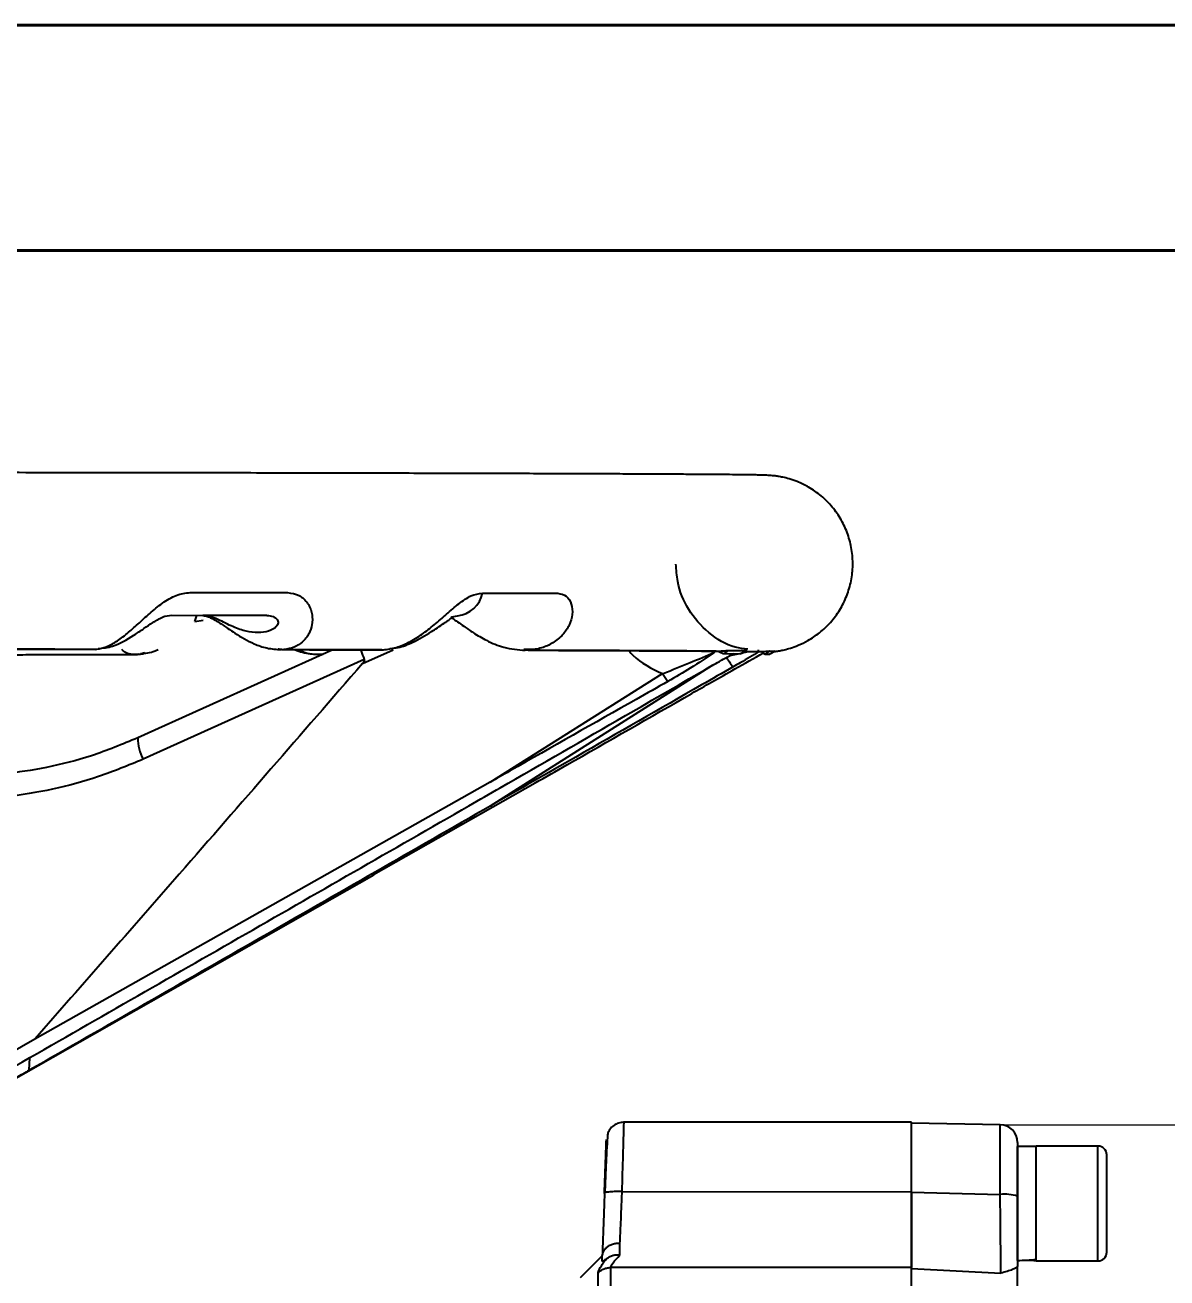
# Model space of a CAD drawing. Header units: millimetres. Extents: x 2251 to 4395, y 932 to 2449.
# Drawn here: x 3761 to 3890.2, y 2306.7 to 2448.5 of the extents above; entities that cross this region are included whole.
import ezdxf

# ---------------------------------------------------------------- set-up
doc = ezdxf.new("R2010")
doc.units = ezdxf.units.MM
for name, color, linetype, lineweight in [('AM_5', 3, 'Continuous', 25), ('AM_BOR', 7, 'Continuous', 50), ('粗实线', 7, 'Continuous', 40)]:
    doc.layers.add(name, color=color, linetype=linetype, lineweight=lineweight)
doc.styles.add('SLDTEXTSTYLE1', font='txt.shx', dxfattribs={"width": 0.7, "bigfont": 'gbcbig.shx'})
doc.dimstyles.new('SLDDIMSTYLE12$0', dxfattribs={"dimtxt": 12, "dimasz": 10, "dimexe": 0, "dimexo": 0.0625, "dimgap": 0.875, "dimtad": 1, "dimdec": 1, "dimlfac": 1.8, "dimrnd": 1e-09, "dimzin": 12, "dimdsep": 46, "dimtxsty": 'SLDTEXTSTYLE1', "dimcen": 0.09, "dimdle": 8.16, "dimclrd": 3, "dimclre": 3, "dimadec": 0, "dimazin": 3, "dimtfac": 1, "dimtdec": 1, "dimtofl": 0, "dimtmove": 0, "dimatfit": 3, "dimfxl": 0, "dimfrac": 2, "dimtolj": 1, "dimlwd": 5, "dimlwe": 5, "dimarcsym": 0})

# ---------------------------------------------------------------- blocks, each defined once
blk = doc.blocks.new('*D78')
at = {"layer": 'AM_5', "color": 3, "lineweight": 5, "transparency": 16777216}
blk.add_line((3871.39, 2324.04), (4066.81, 2324.04), dxfattribs=at)
at = {"layer": 'AM_5', "color": 3, "linetype": 'Continuous', "lineweight": 5, "transparency": 16777216}
for p, q in [((4066.81, 2314.04), (4066.81, 2106.61)), ((3871.39, 2096.61), (4066.81, 2096.61))]:
    blk.add_line(p, q, dxfattribs=at)
at = {"layer": 'AM_5', "color": 3, "transparency": 16777216}
for points in [[(4065.14, 2314.04), (4068.48, 2314.04), (4066.81, 2324.04)], [(4065.14, 2106.61), (4068.48, 2106.61), (4066.81, 2096.61)]]:
    blk.add_solid(points, dxfattribs=at)
at = {"layer": 'Defpoints', "color": 0, "transparency": 16777216}
for p in [(3871.33, 2324.04), (3871.33, 2096.61), (4066.81, 2096.61)]:
    blk.add_point(p, dxfattribs=at)
at = {"layer": 'AM_5', "color": 0, "transparency": 16777216, "insert": (4059.93, 2210.33), "char_height": 12, "attachment_point": 5, "rotation": 90, "style": 'SLDTEXTSTYLE1'}
blk.add_mtext('\\A1;230', dxfattribs=at)
blk = doc.blocks.new('rA3')
at = {"layer": '粗实线'}
for p, q in [((753.384, 421.26), (333.384, 421.26)), ((748.384, 416.26), (358.384, 416.26))]:
    blk.add_line(p, q, dxfattribs=at)

msp = doc.modelspace()

# ---------------------------------------------------------------- linework, layer by layer
at = {"color": 7, "linetype": 'Continuous', "lineweight": 25}
for p, q in [((3776.764, 2381.601), (3777.552, 2381.711)), ((3777.552, 2381.711), (3788.317, 2381.694)), ((3780.156, 2381.018), (3780.395, 2381.675)), ((3788.317, 2381.694), (3781.068, 2381.676)), ((3809.269, 2381.542), (3809.902, 2381.649)), ((3780.156, 2381.018), (3781.113, 2381.165)), ((3768.936, 2377.849), (3769.087, 2377.866)), ((3771.791, 2377.273), (3773.679, 2377.275)), ((3773.454, 2377.268), (3773.788, 2377.33)), ((3773.679, 2377.275), (3774.38, 2377.353)), ((3795.802, 2377.799), (3773.71, 2367.828)), ((3774.38, 2377.353), (3773.806, 2377.285)), ((3774.508, 2377.462), (3774.086, 2377.356)), ((3789.607, 2377.897), (3790.253, 2377.823)), ((3794.288, 2377.308), (3794.715, 2377.309)), ((3799.141, 2376.238), (3802.616, 2377.784)), ((3817.398, 2377.83), (3817.915, 2377.753)), ((3819.267, 2377.824), (3817.398, 2377.83)), ((3840.534, 2377.726), (3840.088, 2377.375)), ((3840.088, 2377.375), (3841.952, 2377.358)), ((3840.535, 2377.726), (3842.574, 2377.707)), ((3841.814, 2377.359), (3840.684, 2377.104)), ((3842.574, 2377.707), (3841.952, 2377.358)), ((3841.952, 2377.358), (3841.993, 2377.407)), ((3842.603, 2377.537), (3841.985, 2377.397)), ((3842.005, 2377.385), (3842.572, 2377.7)), ((3844.052, 2377.671), (3843.853, 2377.702)), ((3845.249, 2377.669), (3844.727, 2377.318)), ((3844.727, 2377.318), (3845.253, 2377.301)), ((3845.249, 2377.669), (3845.824, 2377.65)), ((3845.824, 2377.65), (3845.253, 2377.301)), ((3799.344, 2376.708), (3774.32, 2365.412)), ((3838.721, 2376.022), (3813.613, 2360.113)), ((3813.59, 2362.815), (3833.116, 2375.112)), ((3813.59, 2362.815), (3762.064, 2333.742)), ((3800.411, 2352.362), (3818.71, 2362.738)), ((3759.402, 2328.992), (3800.433, 2352.324)), ((3762.064, 2333.742), (3757.746, 2331.288)), ((3761.437, 2330.2), (3761.484, 2331.628)), ((3861.292, 2324.326), (3828.75, 2324.326)), ((3871.327, 2324.041), (3861.292, 2324.216)), ((3871.327, 2316.147), (3871.327, 2324.041)), ((3875.392, 2321.561), (3873.292, 2321.561)), ((3873.292, 2308.681), (3873.292, 2321.561)), ((3882.392, 2321.621), (3875.392, 2321.621)), ((3875.392, 2308.621), (3875.392, 2321.621)), ((3875.392, 2308.796), (3875.392, 2321.538)), ((3882.392, 2308.621), (3882.392, 2321.621)), ((3826.606, 2316.321), (3826.538, 2316.279)), ((3828.537, 2316.462), (3861.292, 2316.461)), ((3861.292, 2316.397), (3871.327, 2316.147)), ((3828.292, 2309.301), (3828.292, 2310.611)), ((3826.292, 2309.201), (3823.788, 2306.695)), ((3826.292, 2308.607), (3826.292, 2309.224)), ((3861.292, 2307.87), (3827.246, 2307.87)), ((3861.292, 2307.746), (3871.396, 2307.229)), ((3875.392, 2308.621), (3882.392, 2308.621))]:
    msp.add_line(p, q, dxfattribs=at)
at = {"color": 7, "linetype": 'Continuous', "lineweight": 25, "flags": 128}
for points in [[(3779.653, 2384.294), (3781.064, 2384.292), (3782.466, 2384.29), (3783.857, 2384.287), (3785.239, 2384.285), (3786.61, 2384.283), (3787.971, 2384.281), (3789.321, 2384.279), (3790.66, 2384.276)], [(3812.731, 2384.231), (3813.844, 2384.228), (3814.943, 2384.225), (3816.029, 2384.222), (3817.101, 2384.219), (3818.16, 2384.216), (3819.206, 2384.214), (3820.238, 2384.211), (3821.255, 2384.208)], [(3773.818, 2367.872), (3773.724, 2367.846), (3773.71, 2367.828)]]:
    msp.add_lwpolyline(points, dxfattribs=at)
at = {"color": 7, "linetype": 'Continuous', "lineweight": 25}
for centre, radius, start, end in [((3809.588, 2384.834), 3.2, 275.6221, 349.13259), ((3852.019, 2384.278), 13.797, 211.76479, 217.59759), ((3847.215, 2383.875), 16.6, 211.86232, 215.57834), ((3778.923, 2367.859), 5.213, 180.34227, 207.99964), ((3871.292, 2322.042), 2, 359.99969, 88.99969), ((3882.392, 2320.621), 1, 359.99969, 89.99969), ((3871.808, 2310.818), 5.35, 73.89589, 95.15802), ((3882.392, 2309.621), 1, 269.99969, 359.99969)]:
    msp.add_arc(centre, radius, start, end, dxfattribs=at)
for centre, start_param, end_param in [((3873.292, 2315.121), 4.712389, 4.9017857), ((3875.392, 2315.121), 4.6181163, 4.712389)]:
    msp.add_ellipse(centre, major_axis=(11.154, 0), ratio=0.5773503, start_param=start_param, end_param=end_param, dxfattribs=at)
for points, knots in [([(3845.766, 2377.615), (3845.821, 2377.621), (3845.962, 2377.636), (3846.343, 2377.693), (3846.911, 2377.806), (3847.633, 2377.999), (3848.546, 2378.326), (3849.671, 2378.873), (3850.928, 2379.721), (3852.157, 2380.883), (3853.208, 2382.298), (3854.001, 2383.893), (3854.501, 2385.608), (3854.689, 2387.384), (3854.56, 2389.166), (3854.118, 2390.897), (3853.376, 2392.523), (3852.359, 2393.991), (3851.099, 2395.254), (3849.733, 2396.207), (3848.475, 2396.814), (3847.478, 2397.155), (3846.72, 2397.342), (3846.139, 2397.446), (3845.694, 2397.502), (3845.327, 2397.536), (3844.913, 2397.561), (3844.522, 2397.574), (3843.934, 2397.588), (3843.149, 2397.601), (3842.216, 2397.613), (3841.03, 2397.626), (3839.646, 2397.638), (3837.983, 2397.651), (3836.049, 2397.664), (3833.846, 2397.677), (3831.379, 2397.69), (3828.654, 2397.702), (3825.674, 2397.715), (3822.445, 2397.727), (3818.973, 2397.739), (3815.264, 2397.751), (3811.326, 2397.762), (3807.165, 2397.773), (3802.788, 2397.784), (3798.204, 2397.794), (3793.42, 2397.804), (3788.446, 2397.814), (3783.292, 2397.823), (3777.965, 2397.831), (3772.477, 2397.839), (3766.838, 2397.847), (3761.059, 2397.854), (3755.151, 2397.861), (3749.128, 2397.867), (3743.003, 2397.872), (3736.791, 2397.877), (3730.511, 2397.882), (3724.186, 2397.885), (3717.853, 2397.889), (3711.577, 2397.891), (3705.525, 2397.893), (3700.08, 2397.895), (3695.304, 2397.895), (3690.175, 2397.896), (3686.54, 2397.896), (3684.292, 2397.896)], [0, 0, 0, 0, 0.0017465, 0.0044658, 0.0070078, 0.0098268, 0.0132699, 0.01777, 0.0233681, 0.0295284, 0.0358372, 0.0421771, 0.0485239, 0.0548725, 0.0612218, 0.0675716, 0.0739223, 0.080274, 0.0866264, 0.0929737, 0.0980915, 0.1017275, 0.1047111, 0.1075398, 0.110673, 0.1150505, 0.1222946, 0.1411051, 0.1636746, 0.1818588, 0.204115, 0.2240384, 0.2453355, 0.2673737, 0.2899055, 0.3127692, 0.3358643, 0.359126, 0.3825109, 0.405989, 0.4295389, 0.4531449, 0.4767954, 0.5004811, 0.5241948, 0.5479305, 0.5716831, 0.5954484, 0.619222, 0.6430003, 0.666779, 0.690554, 0.7143201, 0.7380713, 0.7617997, 0.7854945, 0.8091398, 0.8327115, 0.8561692, 0.8794397, 0.9023738, 0.9246109, 0.9449865, 0.9610624, 0.975932, 1, 1, 1, 1]), ([(3842.756, 2377.877), (3842.281, 2377.931), (3840.666, 2378.114), (3838.23, 2379.642), (3835.927, 2382.217), (3834.781, 2385.046), (3834.667, 2386.855), (3834.625, 2387.513)], [0, 0, 0, 0, 0.1056169, 0.3587267, 0.6111527, 0.8584905, 1, 1, 1, 1]), ([(3769.062, 2377.859), (3769.42, 2377.929), (3770.119, 2378.064), (3771.28, 2378.698), (3772.282, 2379.448), (3773.114, 2380.163), (3773.74, 2380.727), (3774.386, 2381.318), (3775.295, 2382.138), (3776.493, 2383.123), (3778.064, 2384.087), (3779.123, 2384.225), (3779.653, 2384.294)], [0, 0, 0, 0, 0.12798414, 0.24964221, 0.38016298, 0.44120626, 0.49971221, 0.56357312, 0.62457328, 0.74964181, 0.87501882, 1, 1, 1, 1]), ([(3790.66, 2384.276), (3791.128, 2384.209), (3791.827, 2384.108), (3792.531, 2383.57), (3792.95, 2383.079), (3793.252, 2382.507), (3793.43, 2381.905), (3793.493, 2381.282), (3793.431, 2380.49), (3793.172, 2379.745), (3792.751, 2379.102), (3792.224, 2378.549), (3791.417, 2378.021), (3790.647, 2377.89), (3790.253, 2377.823)], [0, 0, 0, 0, 0.124482, 0.1858845, 0.2498661, 0.3110911, 0.3752157, 0.4362261, 0.5001158, 0.6195186, 0.6833865, 0.7502937, 0.8720137, 1, 1, 1, 1]), ([(3801.513, 2377.799), (3801.995, 2377.864), (3802.935, 2377.992), (3804.415, 2378.62), (3805.63, 2379.367), (3806.587, 2380.082), (3807.283, 2380.647), (3807.973, 2381.24), (3808.905, 2382.062), (3810.054, 2383.053), (3811.444, 2384.023), (3812.303, 2384.162), (3812.731, 2384.231)], [0, 0, 0, 0, 0.1279194, 0.2496295, 0.3801702, 0.4412122, 0.4997079, 0.5635745, 0.6245684, 0.7496421, 0.8750234, 1, 1, 1, 1]), ([(3821.255, 2384.208), (3821.601, 2384.137), (3822.294, 2383.994), (3822.863, 2383.019), (3822.966, 2381.82), (3822.604, 2380.586), (3821.844, 2379.456), (3820.764, 2378.568), (3819.427, 2377.942), (3818.427, 2377.817), (3817.915, 2377.753)], [0, 0, 0, 0, 0.12462724, 0.24971044, 0.37492504, 0.49974572, 0.61927373, 0.75001975, 0.87192117, 1, 1, 1, 1]), ([(3769.237, 2377.933), (3769.782, 2377.996), (3771.133, 2378.154), (3772.844, 2379.15), (3774.361, 2380.18), (3775.247, 2380.782), (3775.847, 2381.146), (3776.348, 2381.423), (3776.612, 2381.54), (3776.788, 2381.617)], [0, 0, 0, 0, 0.2069628, 0.5134188, 0.657871, 0.7839565, 0.8407461, 0.8942908, 1, 1, 1, 1]), ([(3788.317, 2381.694), (3788.567, 2381.67), (3789.067, 2381.621), (3789.532, 2381.261), (3789.641, 2380.818), (3789.359, 2380.285), (3788.552, 2379.857), (3787.355, 2379.695), (3786.018, 2379.848), (3784.774, 2380.271), (3783.658, 2380.806), (3782.765, 2381.249), (3781.878, 2381.604), (3781.339, 2381.652), (3781.068, 2381.676)], [0, 0, 0, 0, 0.0625764, 0.1252848, 0.1848997, 0.2501233, 0.3749307, 0.5001323, 0.6253324, 0.7502715, 0.8127295, 0.8750555, 0.937394, 1, 1, 1, 1]), ([(3781.074, 2381.676), (3781.174, 2381.668), (3781.363, 2381.653), (3781.789, 2381.509), (3782.307, 2381.256), (3783.015, 2380.832), (3783.831, 2380.277), (3785.145, 2379.386), (3786.607, 2378.545), (3788.378, 2377.923), (3789.398, 2377.85), (3789.941, 2377.811)], [0, 0, 0, 0, 0.0777427, 0.1484194, 0.2140198, 0.2762986, 0.3839969, 0.4687636, 0.693002, 0.8364791, 1, 1, 1, 1]), ([(3802.238, 2377.934), (3802.552, 2377.964), (3803.419, 2378.046), (3805.031, 2378.698), (3806.505, 2379.543), (3807.681, 2380.336), (3808.297, 2380.757), (3808.768, 2381.076), (3809.07, 2381.286), (3809.256, 2381.44), (3809.265, 2381.515), (3809.27, 2381.554)], [0, 0, 0, 0, 0.1081936, 0.2986092, 0.5541821, 0.6356454, 0.7353857, 0.7943785, 0.8571682, 0.9253812, 1, 1, 1, 1]), ([(3809.217, 2381.429), (3809.267, 2381.399), (3809.431, 2381.301), (3809.931, 2380.964), (3810.697, 2380.412), (3811.788, 2379.651), (3813.288, 2378.768), (3815.266, 2377.94), (3816.742, 2377.812), (3817.542, 2377.743)], [0, 0, 0, 0, 0.0359342, 0.1176904, 0.2156757, 0.3473896, 0.5215507, 0.740469, 1, 1, 1, 1]), ([(3755.357, 2377.877), (3757.684, 2377.874), (3762.346, 2377.869), (3766.821, 2377.862), (3769.062, 2377.859)], [0, 0, 0, 0, 0.4994067, 1, 1, 1, 1]), ([(3768.936, 2377.849), (3766.707, 2377.852), (3762.464, 2377.858), (3758.045, 2377.863), (3755.948, 2377.866)], [0, 0, 0, 0, 0.5254004, 1, 1, 1, 1]), ([(3760.061, 2377.251), (3760.494, 2377.251), (3762.803, 2377.254), (3766.67, 2377.259), (3770.031, 2377.263), (3771.608, 2377.265)], [0, 0, 0, 0, 0.1090203, 0.5818722, 1, 1, 1, 1]), ([(3771.608, 2377.265), (3771.819, 2377.266), (3772.455, 2377.267), (3773.066, 2377.268), (3773.473, 2377.268)], [0, 0, 0, 0, 0.3329005, 1, 1, 1, 1]), ([(3773.679, 2377.275), (3773.161, 2377.275), (3772.475, 2377.276), (3772.019, 2377.729), (3771.907, 2377.84)], [0, 0, 0, 0, 0.75446769, 1, 1, 1, 1]), ([(3774.005, 2377.37), (3774.568, 2377.413), (3775.249, 2377.465), (3775.909, 2377.78), (3776.023, 2377.834)], [0, 0, 0, 0, 0.8275989, 1, 1, 1, 1]), ([(3790.103, 2377.814), (3789.944, 2377.825), (3789.756, 2377.838), (3789.627, 2377.889), (3789.607, 2377.897)], [0, 0, 0, 0, 0.8414692, 1, 1, 1, 1]), ([(3801.337, 2377.79), (3799.533, 2377.795), (3795.921, 2377.803), (3792.044, 2377.811), (3790.103, 2377.814)], [0, 0, 0, 0, 0.4994087, 1, 1, 1, 1]), ([(3790.253, 2377.823), (3792.194, 2377.819), (3796.08, 2377.812), (3799.701, 2377.803), (3801.513, 2377.799)], [0, 0, 0, 0, 0.4994076, 1, 1, 1, 1]), ([(3791.514, 2377.808), (3791.795, 2377.701), (3792.658, 2377.373), (3793.523, 2377.331), (3794.105, 2377.303)], [0, 0, 0, 0, 0.3268445, 1, 1, 1, 1]), ([(3791.953, 2377.807), (3792.109, 2377.726), (3792.921, 2377.307), (3793.678, 2377.307), (3794.288, 2377.308)], [0, 0, 0, 0, 0.1932962, 1, 1, 1, 1]), ([(3798.93, 2377.792), (3798.946, 2377.743), (3799.051, 2377.421), (3799.209, 2377.035), (3799.344, 2376.708)], [0, 0, 0, 0, 0.1526641, 1, 1, 1, 1]), ([(3817.719, 2377.746), (3817.607, 2377.757), (3817.474, 2377.77), (3817.409, 2377.821), (3817.398, 2377.83)], [0, 0, 0, 0, 0.8385203, 1, 1, 1, 1]), ([(3839.167, 2377.644), (3838.235, 2377.651), (3836.366, 2377.665), (3833.054, 2377.683), (3829.576, 2377.7), (3825.997, 2377.716), (3822.081, 2377.731), (3819.173, 2377.741), (3817.719, 2377.746)], [0, 0, 0, 0, 0.19237286, 0.38549459, 0.53836149, 0.69122839, 0.8456142, 1, 1, 1, 1]), ([(3817.915, 2377.753), (3820.212, 2377.745), (3824.828, 2377.73), (3830.631, 2377.704), (3835.662, 2377.678), (3838.161, 2377.66), (3839.416, 2377.651)], [0, 0, 0, 0, 0.2462727, 0.4950304, 0.7462729, 1, 1, 1, 1]), ([(3829.284, 2377.699), (3829.435, 2377.525), (3830.457, 2376.352), (3831.892, 2375.682), (3833.116, 2375.112)], [0, 0, 0, 0, 0.1477972, 1, 1, 1, 1]), ([(3833.116, 2375.112), (3833.116, 2375.112), (3833.117, 2375.113), (3833.122, 2375.115), (3833.139, 2375.122), (3834.214, 2375.535), (3836.271, 2376.358), (3838.095, 2377.14), (3839.003, 2377.529)], [0, 0, 0, 0, 0.0000729, 0.0006459, 0.0022521, 0.0083598, 0.5064763, 1, 1, 1, 1]), ([(3839.003, 2377.53), (3838.123, 2376.933), (3836.549, 2375.868), (3834.58, 2374.721), (3833.713, 2374.216)], [0, 0, 0, 0, 0.5596946, 1, 1, 1, 1]), ([(3838.498, 2375.897), (3839.065, 2376.218), (3839.964, 2376.728), (3840.849, 2377.193), (3841.176, 2377.365)], [0, 0, 0, 0, 0.6303803, 1, 1, 1, 1]), ([(3838.658, 2374.145), (3839.549, 2374.653), (3841.561, 2375.8), (3843.46, 2376.86), (3844.519, 2377.451)], [0, 0, 0, 0, 0.4426348, 1, 1, 1, 1]), ([(3839.416, 2377.651), (3839.578, 2377.659), (3839.845, 2377.673), (3840.194, 2377.703), (3840.415, 2377.722), (3840.503, 2377.726), (3840.531, 2377.726), (3840.534, 2377.726)], [0, 0, 0, 0, 0.3360223, 0.5579813, 0.7819403, 0.9725676, 1, 1, 1, 1]), ([(3839.416, 2377.651), (3839.519, 2377.594), (3839.774, 2377.454), (3839.98, 2377.383), (3840.067, 2377.377), (3840.088, 2377.375)], [0, 0, 0, 0, 0.33920621, 0.83862702, 1, 1, 1, 1]), ([(3844.016, 2377.588), (3843.333, 2377.176), (3842.407, 2376.619), (3841.362, 2376.018), (3841.087, 2375.86)], [0, 0, 0, 0, 0.7373515, 1, 1, 1, 1]), ([(3842.432, 2377.622), (3842.728, 2377.618), (3843.51, 2377.609), (3843.974, 2377.6), (3844.262, 2377.594)], [0, 0, 0, 0, 0.37795724, 1, 1, 1, 1]), ([(3842.574, 2377.707), (3842.591, 2377.707), (3842.617, 2377.705), (3842.565, 2377.696), (3842.547, 2377.692)], [0, 0, 0, 0, 0.66474651, 1, 1, 1, 1]), ([(3844.262, 2377.594), (3844.394, 2377.601), (3844.66, 2377.614), (3844.98, 2377.644), (3845.172, 2377.664), (3845.234, 2377.669), (3845.247, 2377.669), (3845.249, 2377.669)], [0, 0, 0, 0, 0.2814646, 0.5659598, 0.7573018, 0.9482948, 1, 1, 1, 1]), ([(3844.262, 2377.594), (3844.378, 2377.516), (3844.619, 2377.353), (3844.69, 2377.33), (3844.727, 2377.318)], [0, 0, 0, 0, 0.4773597, 1, 1, 1, 1]), ([(3799.141, 2376.238), (3792.24, 2368.288), (3779.916, 2354.091), (3767.518, 2339.959), (3762.064, 2333.742)], [0, 0, 0, 0, 0.5600003, 1, 1, 1, 1]), ([(3799.344, 2376.708), (3799.349, 2376.688), (3799.363, 2376.643), (3799.346, 2376.545), (3799.276, 2376.402), (3799.193, 2376.301), (3799.141, 2376.238)], [0, 0, 0, 0, 0.1147934, 0.2642503, 0.5426543, 1, 1, 1, 1]), ([(3811.2, 2360.15), (3812.382, 2360.829), (3818.296, 2364.227), (3827.41, 2369.476), (3835.305, 2374.048), (3838.498, 2375.897)], [0, 0, 0, 0, 0.1295721, 0.6478768, 1, 1, 1, 1]), ([(3841.087, 2375.86), (3839.898, 2375.18), (3833.952, 2371.779), (3824.791, 2366.528), (3816.834, 2361.962), (3813.613, 2360.113)], [0, 0, 0, 0, 0.1295185, 0.6476203, 1, 1, 1, 1]), ([(3833.713, 2374.216), (3832.519, 2373.542), (3826.55, 2370.169), (3819.845, 2366.367), (3814.339, 2363.24), (3813.59, 2362.815)], [0, 0, 0, 0, 0.1776255, 0.8881599, 1, 1, 1, 1]), ([(3818.71, 2362.738), (3819.894, 2363.413), (3825.81, 2366.791), (3832.461, 2370.594), (3837.915, 2373.719), (3838.658, 2374.145)], [0, 0, 0, 0, 0.1775689, 0.8878728, 1, 1, 1, 1]), ([(3773.71, 2367.828), (3771.976, 2367.113), (3768.614, 2365.727), (3763.489, 2364.435), (3758.583, 2363.67), (3755.383, 2363.582), (3753.829, 2363.539)], [0, 0, 0, 0, 0.2733047, 0.5299772, 0.7718071, 1, 1, 1, 1]), ([(3774.32, 2365.412), (3772.652, 2364.719), (3769.314, 2363.332), (3764.078, 2361.948), (3758.733, 2361.043), (3755.128, 2360.93), (3753.32, 2360.874)], [0, 0, 0, 0, 0.2492462, 0.4987214, 0.7485201, 1, 1, 1, 1]), ([(3759.052, 2330.234), (3767.746, 2335.215), (3785.133, 2345.178), (3802.511, 2355.159), (3811.2, 2360.15)], [0, 0, 0, 0, 0.4999998, 1, 1, 1, 1]), ([(3813.613, 2360.113), (3804.92, 2355.123), (3787.533, 2345.143), (3770.136, 2335.181), (3761.437, 2330.2)], [0, 0, 0, 0, 0.4999999, 1, 1, 1, 1]), ([(3761.437, 2330.2), (3760.942, 2329.917), (3760.205, 2329.498), (3759.528, 2329.123), (3759.307, 2329)], [0, 0, 0, 0, 0.6730898, 1, 1, 1, 1]), ([(3828.829, 2324.324), (3828.642, 2324.316), (3828.251, 2324.3), (3827.695, 2324.057), (3827.209, 2323.662), (3827.011, 2323.296), (3826.914, 2323.115)], [0, 0, 0, 0, 0.23334994, 0.48489099, 0.74450802, 1, 1, 1, 1]), ([(3828.537, 2316.462), (3828.553, 2317.061), (3828.584, 2318.201), (3828.635, 2320.093), (3828.676, 2321.57), (3828.705, 2322.63), (3828.721, 2323.237), (3828.741, 2323.978), (3828.756, 2324.491), (3828.751, 2324.303), (3828.75, 2324.291)], [0, 0, 0, 0, 0.1406686, 0.2673929, 0.4783479, 0.5663563, 0.6529404, 0.7381007, 0.9838874, 1, 1, 1, 1]), ([(3861.292, 2316.461), (3861.292, 2317.524), (3861.292, 2319.65), (3861.292, 2322.218), (3861.292, 2323.987), (3861.292, 2324.211), (3861.292, 2324.322)], [0, 0, 0, 0, 0.2503661, 0.5007322, 0.7510982, 1, 1, 1, 1]), ([(3826.916, 2323.121), (3826.9, 2322.995), (3826.868, 2322.745), (3826.784, 2321.174), (3826.683, 2318.976), (3826.609, 2317.203), (3826.572, 2316.323)], [0, 0, 0, 0, 0.254696, 0.5062842, 0.7546307, 1, 1, 1, 1]), ([(3826.64, 2319.164), (3826.65, 2319.433), (3826.686, 2320.477), (3826.721, 2321.474), (3826.748, 2322.247), (3826.75, 2322.319), (3826.751, 2322.361)], [0, 0, 0, 0, 0.1366129, 0.5304212, 0.7239462, 1, 1, 1, 1]), ([(3883.392, 2315.121), (3883.392, 2315.813), (3883.392, 2316.877), (3883.392, 2318.157), (3883.392, 2319.038), (3883.392, 2319.748), (3883.392, 2320.434), (3883.392, 2320.547), (3883.392, 2320.621)], [0, 0, 0, 0, 0.2394568, 0.3683607, 0.5, 0.6316393, 0.7605432, 1, 1, 1, 1]), ([(3826.538, 2316.249), (3826.564, 2316.99), (3826.601, 2318.044), (3826.631, 2318.908), (3826.64, 2319.164)], [0, 0, 0, 0, 0.7030079, 1, 1, 1, 1]), ([(3826.538, 2316.279), (3826.52, 2315.757), (3826.485, 2314.742), (3826.435, 2313.319), (3826.367, 2311.373), (3826.323, 2310.127), (3826.292, 2309.241)], [0, 0, 0, 0, 0.1983107, 0.386023, 0.5632417, 1, 1, 1, 1]), ([(3828.537, 2316.462), (3828.286, 2316.467), (3827.901, 2316.475), (3827.436, 2316.46), (3827.116, 2316.438), (3826.861, 2316.407), (3826.657, 2316.369), (3826.623, 2316.337), (3826.606, 2316.321)], [0, 0, 0, 0, 0.2702959, 0.4157421, 0.5642569, 0.7127719, 0.8582187, 1, 1, 1, 1]), ([(3828.292, 2310.611), (3828.324, 2311.36), (3828.374, 2312.557), (3828.46, 2314.611), (3828.511, 2315.824), (3828.537, 2316.462)], [0, 0, 0, 0, 0.442556, 0.7070771, 1, 1, 1, 1]), ([(3861.292, 2307.746), (3861.292, 2308.027), (3861.292, 2308.588), (3861.292, 2310.607), (3861.292, 2313.256), (3861.292, 2315.349), (3861.292, 2316.397)], [0, 0, 0, 0, 0.25004665, 0.49944856, 0.74939592, 1, 1, 1, 1]), ([(3871.396, 2307.229), (3871.396, 2307.504), (3871.395, 2307.874), (3871.389, 2308.829), (3871.385, 2309.508), (3871.38, 2310.323), (3871.37, 2311.341), (3871.357, 2312.653), (3871.344, 2314.282), (3871.333, 2315.505), (3871.327, 2316.147)], [0, 0, 0, 0, 0.2442896, 0.3290361, 0.4144898, 0.500125, 0.5979924, 0.7157703, 0.8510724, 1, 1, 1, 1]), ([(3873.292, 2315.958), (3873.292, 2315.198), (3873.292, 2313.684), (3873.292, 2311.555), (3873.292, 2309.598), (3873.292, 2308.534), (3873.292, 2308)], [0, 0, 0, 0, 0.2507669, 0.5000113, 0.749245, 1, 1, 1, 1]), ([(3883.392, 2309.621), (3883.392, 2309.694), (3883.392, 2309.807), (3883.392, 2310.493), (3883.392, 2311.203), (3883.392, 2312.084), (3883.392, 2313.364), (3883.392, 2314.429), (3883.392, 2315.121)], [0, 0, 0, 0, 0.2394568, 0.3683607, 0.5, 0.6316393, 0.7605432, 1, 1, 1, 1]), ([(3828.292, 2310.611), (3828.147, 2310.606), (3827.859, 2310.597), (3827.433, 2310.495), (3827.048, 2310.331), (3826.734, 2310.112), (3826.501, 2309.86), (3826.335, 2309.569), (3826.307, 2309.353), (3826.292, 2309.241)], [0, 0, 0, 0, 0.14037969, 0.27934696, 0.43421745, 0.57550646, 0.70514845, 0.84665009, 1, 1, 1, 1]), ([(3826.752, 2308.861), (3826.849, 2308.938), (3827.049, 2309.095), (3827.412, 2309.238), (3827.831, 2309.324), (3828.125, 2309.309), (3828.292, 2309.301)], [0, 0, 0, 0, 0.23953147, 0.4944886, 0.71426187, 1, 1, 1, 1]), ([(3827.246, 2307.87), (3827.299, 2308.027), (3827.406, 2308.343), (3827.995, 2308.98), (3828.292, 2309.301)], [0, 0, 0, 0, 0.4963659, 1, 1, 1, 1]), ([(3825.831, 2307.293), (3825.871, 2307.455), (3825.956, 2307.796), (3826.479, 2308.495), (3826.752, 2308.861)], [0, 0, 0, 0, 0.4772622, 1, 1, 1, 1]), ([(3825.831, 2307.293), (3825.928, 2307.379), (3826.125, 2307.552), (3826.478, 2307.732), (3826.856, 2307.849), (3827.117, 2307.864), (3827.246, 2307.871)], [0, 0, 0, 0, 0.249112, 0.5020683, 0.7539601, 1, 1, 1, 1]), ([(3826.752, 2308.861), (3826.697, 2308.813), (3826.565, 2308.697), (3826.399, 2308.585), (3826.306, 2308.555), (3826.296, 2308.592), (3826.292, 2308.607)], [0, 0, 0, 0, 0.1458908, 0.3468199, 0.7287309, 1, 1, 1, 1]), ([(3827.211, 2227.658), (3827.213, 2230.615), (3827.215, 2236.463), (3827.219, 2244.888), (3827.222, 2252.868), (3827.225, 2261.146), (3827.229, 2269.51), (3827.232, 2277.683), (3827.235, 2284.848), (3827.238, 2291.008), (3827.24, 2296.181), (3827.242, 2300.411), (3827.244, 2303.729), (3827.245, 2306.262), (3827.245, 2307.342), (3827.246, 2307.87)], [0, 0, 0, 0, 0.07474512, 0.1478589, 0.21934128, 0.28919219, 0.37976848, 0.46744598, 0.55222439, 0.63410347, 0.71308294, 0.78916257, 0.86234211, 0.93262132, 1, 1, 1, 1]), ([(3861.292, 2295.214), (3861.292, 2295.301), (3861.292, 2297.018), (3861.292, 2299.733), (3861.292, 2303.243), (3861.292, 2305.979), (3861.292, 2307.157), (3861.292, 2307.746)], [0, 0, 0, 0, 0.0131672, 0.2598754, 0.5065836, 0.7532918, 1, 1, 1, 1]), ([(3873.292, 2308), (3873.146, 2307.88), (3872.854, 2307.638), (3871.884, 2307.366), (3871.396, 2307.229)], [0, 0, 0, 0, 0.4975573, 1, 1, 1, 1]), ([(3825.796, 2227.556), (3825.798, 2230.292), (3825.8, 2235.667), (3825.803, 2243.381), (3825.806, 2250.613), (3825.809, 2257.333), (3825.812, 2263.536), (3825.815, 2270.094), (3825.818, 2276.752), (3825.821, 2283.221), (3825.824, 2288.661), (3825.826, 2293.16), (3825.828, 2296.82), (3825.829, 2299.744), (3825.83, 2302.037), (3825.831, 2303.955), (3825.832, 2305.456), (3825.832, 2306.568), (3825.831, 2307.075), (3825.831, 2307.293)], [0, 0, 0, 0, 0.069544, 0.1366662, 0.2013664, 0.2636441, 0.3234991, 0.380931, 0.462516, 0.5386511, 0.6093347, 0.6745656, 0.7343428, 0.7886652, 0.8375319, 0.880942, 0.9303299, 0.9700165, 1, 1, 1, 1])]:
    msp.add_open_spline(points, degree=3, knots=knots, dxfattribs=at)
for points in [[(3861.292, 2316.397), (3861.292, 2317.451), (3861.292, 2319.558), (3861.292, 2322.112), (3861.292, 2323.876), (3861.292, 2324.103), (3861.292, 2324.216)], [(3873.292, 2322.042), (3873.292, 2321.953), (3873.292, 2321.775), (3873.292, 2320.395), (3873.292, 2318.403), (3873.292, 2316.773), (3873.292, 2315.958)], [(3861.292, 2316.461), (3861.292, 2315.421), (3861.292, 2313.34), (3861.292, 2310.71), (3861.292, 2308.704), (3861.292, 2308.148), (3861.292, 2307.87)], [(3861.291, 2227.658), (3861.291, 2230.952), (3861.291, 2237.541), (3861.291, 2247.093), (3861.291, 2256.276), (3861.292, 2264.979), (3861.292, 2273.116), (3861.292, 2280.601), (3861.292, 2287.356), (3861.292, 2293.311), (3861.292, 2298.409), (3861.292, 2302.574), (3861.292, 2305.853), (3861.292, 2307.198), (3861.292, 2307.87)], [(3873.291, 2221.115), (3873.291, 2224.767), (3873.291, 2232.07), (3873.291, 2242.714), (3873.291, 2252.957), (3873.292, 2262.657), (3873.292, 2271.696), (3873.292, 2279.959), (3873.292, 2287.34), (3873.292, 2293.745), (3873.292, 2299.1), (3873.292, 2303.308), (3873.292, 2306.427), (3873.292, 2307.476), (3873.292, 2308)]]:
    msp.add_open_spline(points, degree=3, dxfattribs=at)

# ---------------------------------------------------------------- block references
at = {"layer": 'AM_BOR', "xscale": 5.104687500000001, "yscale": 5.104687500000001, "zscale": 5.104687500000001}
msp.add_blockref('rA3', (548.911, 298.125), dxfattribs=at)

# ---------------------------------------------------------------- dimensions: what is measured, and where the dimension line sits
at = {"layer": 'AM_5'}
dim = msp.add_linear_dim(base=(4066.808, 2096.611), p1=(3871.327, 2324.041), p2=(3871.326, 2096.611), angle=90, text='230', dimstyle='SLDDIMSTYLE12$0', override={"dimlfac": 1, "dimpost": ''}, dxfattribs=at)
dim.commit()
dim.dimension.update_dxf_attribs({"geometry": '*D78', "text_midpoint": (4059.933, 2210.326)})

doc.saveas('drawing.dxf')
